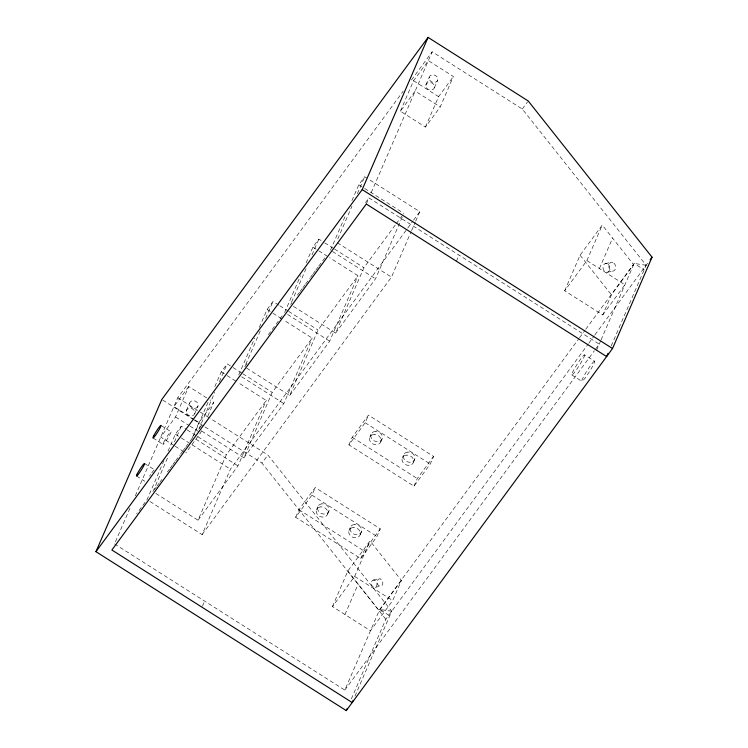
<?xml version="1.0" encoding="UTF-8"?>
<svg xmlns="http://www.w3.org/2000/svg" width="748" height="748" viewBox="0 0 748 748"><rect width="100%" height="100%" fill="white"/><g stroke="black" fill="none" stroke-linecap="round" stroke-linejoin="round"><path stroke-width="0.56" stroke-dasharray="3.74 2.81" d="M115.435 541.776L130.236 507.583M135.323 495.83L177.744 397.786L403.125 91.293M174.228 445.612L160.755 437.056L175.546 416.945L188.72 386.501L208.935 399.339M163.952 460.6L147.047 499.655L136.669 513.783M168.057 451.1L175.369 434.214L181.287 426.173L186.177 429.277M186.346 410.596L189.637 402.985M152.966 491.614L168.038 456.776M174.434 442.003L181.287 426.173M194.742 413.635L198.042 406.024M192.143 438.253L198.959 422.508L213.75 402.396L209.898 399.946M207.981 402.461L192.909 437.3L188.777 442.91M214.826 386.632L221.221 371.85L227.14 363.809L232.039 366.913M198.828 429.249L214.807 392.307M219.379 381.751L227.14 363.809M201.483 430.736L200.576 432.84L185.785 452.951M207.841 416.038L213.75 402.396M238.762 374.935L254.75 337.993M259.313 327.437L267.083 309.494L273.001 301.444L278.873 305.175M260.211 330.999L244.68 366.885L248.046 362.312M265.69 318.33L273.001 301.444M284.623 312.571L300.603 275.629M306.091 262.959L312.935 247.13L318.854 239.079L323.753 242.193M306.063 268.635L290.542 304.52L291.916 302.65M312 254.909L318.854 239.079M155.902 493.474L198.024 520.215L226.345 454.775L266.279 400.461L237.873 382.424M150.002 501.534L202.119 534.614L230.44 469.174L412.877 221.081M330.476 250.206L345.548 215.377M351.943 200.595L358.797 184.765L364.706 176.715L367.661 178.594M198.024 520.215L237.967 465.901L266.279 400.461M337.759 238.995L351.925 206.27M357.404 193.61L364.706 176.715M201.764 431.11L243.885 457.851L272.197 392.41L312.14 338.096L283.735 320.06M400.376 111.19L413.551 80.747L428.342 60.635L453.382 76.52L440.207 106.964L425.416 127.076L400.376 111.19L415.168 91.069L440.207 106.964M366.296 204.017L368.932 197.921L599.232 344.127L595.09 349.765M371.242 192.582L432.166 51.799L522.282 109.012L646.132 265.241L610.321 347.998M243.885 457.851L283.819 403.537L312.14 338.096M246.644 368.128L289.738 395.486L318.059 330.046L357.993 275.731L329.588 257.695M425.967 84.72L429.268 77.109M202.437 606.189L204.634 601.121M434.373 87.768L437.664 80.158M289.738 395.486L329.681 341.181L357.993 275.731M293.478 306.39L335.6 333.122L363.911 267.681L395.589 224.606M425.416 127.076L438.59 96.642L453.382 76.52M335.6 333.122L375.533 278.808L403.396 214.424M202.119 534.614L391.466 277.125L411.101 231.73M411.559 230.683L415.215 222.231M415.673 221.184L419.787 211.684L368.642 179.221M295.656 517.279L298.948 509.669L315.217 487.537L380.302 528.855L377.011 536.466L360.742 558.597L295.656 517.279L311.925 495.148L315.217 487.537M316.432 509.949L317.75 506.901M348.905 444.854L352.196 437.253L368.474 415.121L433.56 456.439L430.268 464.05L413.99 486.172L348.905 444.854L365.174 422.732L368.474 415.121M327.643 514.007L328.952 510.959M369.839 437.15L371.148 434.102M456.42 261.22L459.048 255.133M380.741 441.975L382.06 438.926M348.979 530.603L350.298 527.564M360.181 534.661L361.499 531.622M332.458 606.591L347.839 571.051L370.026 540.879L401.396 580.457L392.691 600.569L370.503 630.751L332.458 606.591L354.646 576.418L370.026 540.879M402.228 458.187L403.546 455.149M360.742 558.597L364.033 550.986L380.302 528.855M344.968 614.538L358.152 584.066M413.438 462.245L414.747 459.207M413.99 486.172L417.281 478.561L433.56 456.439M114.509 543.908L344.819 690.105L379.722 609.433L578.84 338.666M351.336 698.922L385.8 619.269L588.059 344.22M354.973 696.126L391.718 611.228L267.868 454.999L210.066 418.31M564.684 290.776L580.065 255.236L602.252 225.064L633.631 264.642L611.443 294.815L602.738 314.936L564.684 290.776L586.871 260.603L602.252 225.064M599.391 268.551L612.575 238.079M596.605 350.214L600.616 340.938M601.074 339.882L634.145 263.455L646.132 265.241M411.428 80.008L432.166 51.799M188.72 386.501L173.929 406.613L194.143 419.45M365.473 202.633L368.932 197.921M154.34 489.734L156.407 486.929M157.099 485.994L159.165 483.18M159.857 482.245L161.923 479.44M167.43 471.941L169.497 469.136M170.179 468.201L172.246 465.387M172.938 464.452L175.004 461.647M175.696 460.703L179.819 455.093M180.511 454.148L182.577 451.343M183.269 450.408L185.336 447.594M186.018 446.659L188.085 443.854M199.51 428.314L202.951 423.63M268.345 334.702L283.268 314.412M297.424 295.161L299.49 292.346M300.182 291.411L302.248 288.606M302.931 287.662L304.997 284.857M305.689 283.922L309.822 278.303M310.504 277.368L312.571 274.553M313.262 273.618L315.329 270.813M316.021 269.869L318.078 267.064M318.77 266.129L325.661 256.76M396.281 223.671L401.788 216.181M413.56 220.136L419.787 211.684M385.8 619.269L261.95 463.04L267.868 454.999M522.282 109.012L527.546 101.859M579.532 337.722L585.058 330.205M585.749 329.26L634.145 263.455L644.159 269.804M401.396 580.457L379.068 610.957L382.228 611.023M602.738 314.936L624.926 284.764L586.871 260.603M588.751 343.276L594.286 335.759M594.978 334.814L648.105 262.557M344.819 690.105L594.398 350.7M151.741 472.932L152.704 471.633A7.452 0.776 -57.6 0 1 154.125 470.015M605.3 263.558L611.107 262.408M607.544 272.207L613.351 271.056M373.252 580.102L379.068 578.943M375.122 587.292L380.928 586.142M391.718 611.228L379.722 609.433L389.736 615.791M324.735 242.81L333.552 248.411M334.524 249.028L363.911 267.681M352.196 437.253L417.281 478.561M413.551 80.747L438.59 96.642M358.797 184.765L363.687 187.879M364.669 188.496L403.855 213.367M584.646 354.879A11.921 1.244 -57.6 0 1 575.567 370.98A11.921 1.244 -57.6 0 1 574.399 368.811A11.921 1.244 -57.6 0 1 584.646 354.879L594.66 361.237A11.921 1.244 -57.6 0 1 585.581 377.338A11.921 1.244 -57.6 0 1 584.412 375.169A11.921 1.244 -57.6 0 1 594.66 361.237M571.762 374.898L581.776 381.256M337.376 242.782L391.466 277.125M332.439 251.45L375.533 278.808M312.935 247.13L317.835 250.234M318.816 250.861L328.606 257.078M279.855 305.792L287.69 310.775M288.672 311.392L318.059 330.046M287.559 314.431L329.681 341.181M267.083 309.494L271.982 312.599M272.955 313.225L282.753 319.443M365.174 422.732L430.268 464.05M233.021 367.539L241.838 373.13M242.81 373.757L272.197 392.41M241.707 376.796L283.819 403.537M221.221 371.85L226.12 374.963M227.102 375.58L236.892 381.807M177.744 397.786L199.295 411.465M200.277 412.092L209.094 417.683M195.106 420.067L198.959 422.508M162.793 400.105L193.227 419.422M194.209 420.039L204.026 426.276M205.008 426.902L261.95 463.04M311.925 495.148L377.011 536.466M175.546 416.945L189.02 425.5M189.983 426.108L199.613 432.222M187.159 429.904L196.958 436.121M197.94 436.739L226.345 454.775M195.845 439.16L237.967 465.901M298.948 509.669L364.033 550.986M175.369 434.214L180.287 437.337M181.268 437.963L191.105 444.209M192.086 444.826L230.44 469.174M160.951 425.397L170.965 431.755M175.191 446.229L183.858 451.727M153.041 438.01L163.055 444.368M354.646 576.418L392.691 600.569M144.476 463.451L154.49 469.809M136.585 476.065L144.775 481.263M580.065 255.236L611.443 294.815M347.839 571.051L379.208 610.63M149.647 476.083A7.452 0.776 -57.6 0 1 150.703 474.447M163.606 442.461L163.157 443.48A7.452 0.776 -57.6 0 0 164.831 442.582L165.785 441.292A7.452 0.776 -57.6 0 0 170.422 433.662L170.871 432.643A7.452 0.776 -57.6 0 0 168.73 434.158A7.452 0.776 -57.6 0 0 163.606 442.461M407.697 452.082L406.295 452.409A5.965 4.955 23.4 0 0 403.331 456.43L403.518 457.767A5.965 4.955 23.4 0 0 410.596 462.264L412.008 461.937A5.965 4.955 23.4 0 0 414.962 457.916L414.785 456.579A5.965 4.955 23.4 0 0 407.697 452.082M406.379 455.13L404.977 455.457A5.965 4.955 23.4 0 0 402.013 459.478L402.2 460.815A5.965 4.955 23.4 0 0 409.278 465.312L410.689 464.985A5.965 4.955 23.4 0 0 413.644 460.955L413.466 459.618A5.965 4.955 23.4 0 0 406.379 455.13M321.902 503.843L320.499 504.171A5.965 4.955 23.4 0 0 317.535 508.191L317.722 509.528A5.965 4.955 23.4 0 0 324.8 514.026L326.212 513.698A5.965 4.955 23.4 0 0 329.167 509.678L328.989 508.331A5.965 4.955 23.4 0 0 321.902 503.843M320.593 506.882L319.181 507.209A5.965 4.955 23.4 0 0 316.226 511.239L316.404 512.576A5.965 4.955 23.4 0 0 323.482 517.074L324.894 516.737A5.965 4.955 23.4 0 0 327.848 512.717L327.671 511.38A5.965 4.955 23.4 0 0 320.593 506.882M354.449 524.498L353.037 524.825A5.965 4.955 23.4 0 0 350.083 528.855L350.27 530.192A5.965 4.955 23.4 0 0 357.348 534.68L358.75 534.353A5.965 4.955 23.4 0 0 361.714 530.332L361.527 528.995A5.965 4.955 23.4 0 0 354.449 524.498M353.131 527.546L351.728 527.873A5.965 4.955 23.4 0 0 348.764 531.893L348.951 533.231A5.965 4.955 23.4 0 0 356.029 537.728L357.441 537.401A5.965 4.955 23.4 0 0 360.396 533.38L360.209 532.043A5.965 4.955 23.4 0 0 353.131 527.546M375.627 431.39L374.178 431.615A5.965 4.955 23.4 0 0 371.045 437.356A5.965 4.955 23.4 0 0 377.581 441.638L379.03 441.423A5.965 4.955 23.4 0 0 382.163 435.673A5.965 4.955 23.4 0 0 375.627 431.39M374.309 434.438L372.859 434.653A5.965 4.955 23.4 0 0 369.736 440.404A5.965 4.955 23.4 0 0 376.263 444.686L377.712 444.462A5.965 4.955 23.4 0 0 380.844 438.721A5.965 4.955 23.4 0 0 374.309 434.438M612.864 262.492L611.976 262.296A4.469 3.347 78.8 0 0 608.844 266.569L609.022 267.719A4.469 3.347 78.8 0 0 611.602 270.972L612.481 271.159A4.469 3.347 78.8 0 0 615.623 266.896L615.445 265.746A4.469 3.347 78.8 0 0 612.864 262.492M607.058 263.651L606.17 263.455A4.469 3.347 78.8 0 0 603.028 267.719L603.215 268.869A4.469 3.347 78.8 0 0 605.787 272.122L606.675 272.319A4.469 3.347 78.8 0 0 609.816 268.046L609.629 266.896A4.469 3.347 78.8 0 0 607.058 263.651M380.526 579.017L379.788 578.859A3.721 2.786 78.8 0 0 377.179 582.402L377.329 583.365A3.721 2.786 78.8 0 0 379.47 586.067L380.208 586.226A3.721 2.786 78.8 0 0 382.817 582.683L382.667 581.72A3.721 2.786 78.8 0 0 380.526 579.017M374.72 580.177L373.981 580.009A3.721 2.786 78.8 0 0 371.373 583.562L371.522 584.525A3.721 2.786 78.8 0 0 373.663 587.227L374.402 587.386A3.721 2.786 78.8 0 0 377.011 583.833L376.861 582.879A3.721 2.786 78.8 0 0 374.72 580.177M190.039 405.93A4.469 3.712 23.4 0 0 197.594 406.893A4.469 3.712 23.4 0 0 193.882 400.704A4.469 3.712 23.4 0 0 190.039 405.93M186.748 413.541A4.469 3.712 23.4 0 0 194.302 414.495A4.469 3.712 23.4 0 0 190.59 408.315A4.469 3.712 23.4 0 0 186.748 413.541M429.67 80.055A4.469 3.712 23.4 0 0 437.225 81.018A4.469 3.712 23.4 0 0 433.513 74.828A4.469 3.712 23.4 0 0 429.67 80.055M426.369 87.666A4.469 3.712 23.4 0 0 433.924 88.629A4.469 3.712 23.4 0 0 430.212 82.439A4.469 3.712 23.4 0 0 426.369 87.666"/><path stroke-width="1.12" d="M95.95 551.687L161.811 399.479L428.071 37.4L528.2 100.961L652.05 257.19L612.528 348.521L346.277 710.6L95.95 551.687L362.2 189.609L428.071 37.4M346.277 710.6L347.194 708.478M353.121 700.409L352.196 702.55L111.882 549.995L366.296 204.017L606.619 356.572L608.002 353.355M650.077 259.874L652.05 257.19M362.2 189.609L612.528 348.521M137.108 474.195L136.669 475.204A7.452 0.776 -57.6 0 0 138.38 474.241L139.334 472.942A7.452 0.776 -57.6 0 0 143.962 465.321L144.401 464.312A7.452 0.776 -57.6 0 0 142.69 465.275L141.727 466.574A7.452 0.776 -57.6 0 0 137.108 474.195M153.592 436.103L153.144 437.122A7.452 0.776 -57.6 0 0 154.817 436.224L155.771 434.934A7.452 0.776 -57.6 0 0 160.409 427.304L160.857 426.285A7.452 0.776 -57.6 0 0 158.716 427.8A7.452 0.776 -57.6 0 0 153.592 436.103"/></g></svg>
